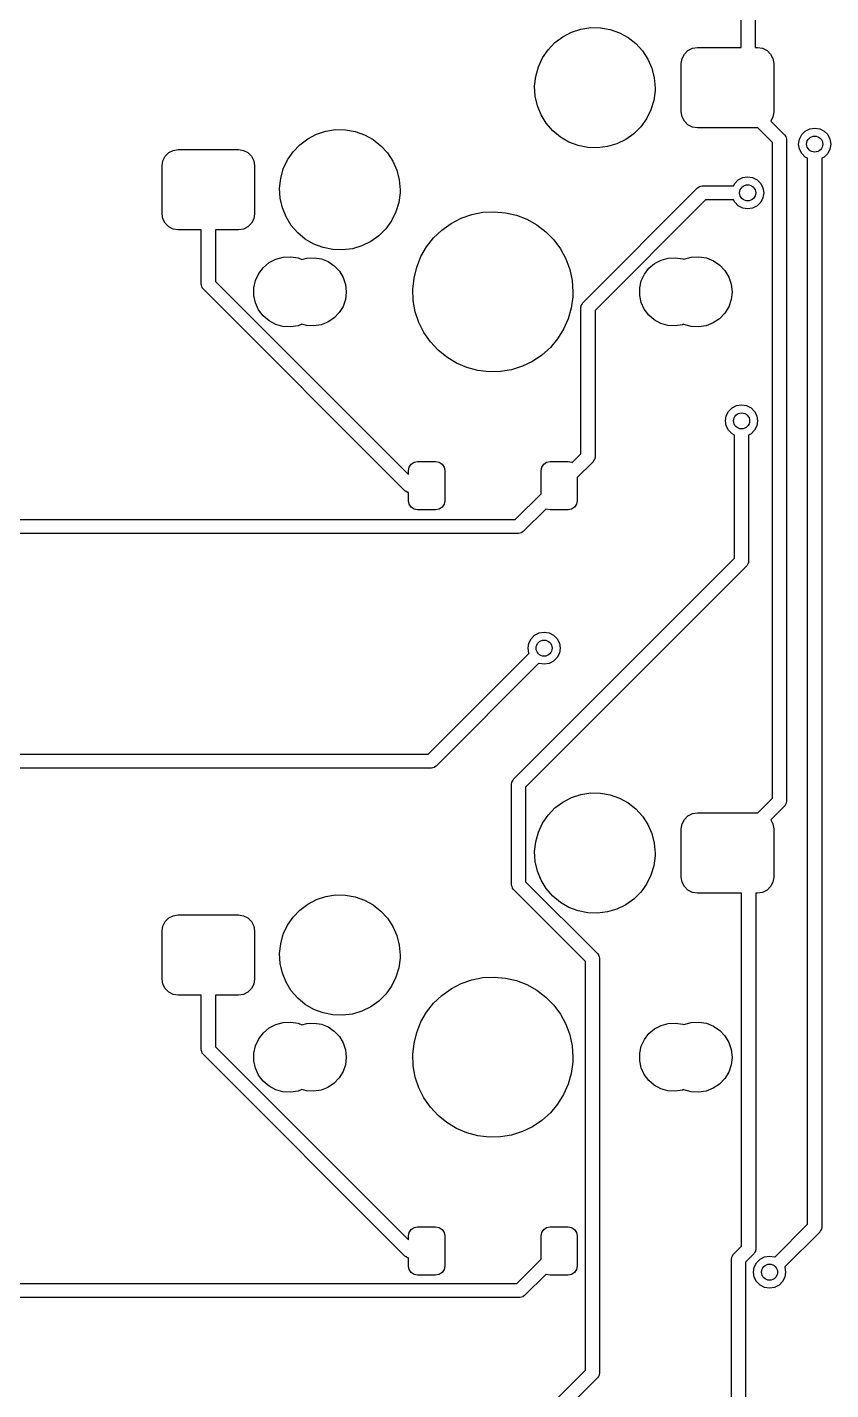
# Model space of a CAD drawing. Extents: x 50 to 376, y -141 to -43.
# Drawn here: x 160.62 to 180.62, y -102.77 to -68.85 of the extents above; entities that cross this region are included whole.
import ezdxf

# ---------------------------------------------------------------- set-up
doc = ezdxf.new("R2010")
doc.units = 0
doc.layers.add('BLACK', color=7, linetype='CONTINUOUS')

msp = doc.modelspace()

# ---------------------------------------------------------------- linework, layer by layer
at = {"layer": 'BLACK', "linetype": 'CONTINUOUS'}
for p, q in [((178.391, -69.358), (178.391, -52.308)), ((178.741, -52.308), (178.741, -69.358)), ((173.756, -69.2363), (173.953, -69.0887)), ((173.953, -69.0887), (174.171, -68.9752)), ((174.171, -68.9752), (174.404, -68.8988)), ((174.404, -68.8988), (174.647, -68.8617)), ((174.647, -68.8617), (174.893, -68.8647)), ((174.893, -68.8647), (175.135, -68.9078)), ((175.135, -68.9078), (175.367, -68.9898)), ((175.367, -68.9898), (175.582, -69.1086)), ((175.582, -69.1086), (175.775, -69.261)), ((173.448, -69.6171), (173.586, -69.414)), ((173.586, -69.414), (173.756, -69.2363)), ((175.775, -69.261), (175.94, -69.4428)), ((175.94, -69.4428), (176.074, -69.6492)), ((176.924, -69.6344), (176.98, -69.5229)), ((176.98, -69.5229), (177.069, -69.4344)), ((177.069, -69.4344), (177.18, -69.3776)), ((177.18, -69.3776), (177.304, -69.358)), ((177.304, -69.358), (178.391, -69.358)), ((178.741, -69.358), (178.804, -69.358)), ((178.804, -69.358), (178.928, -69.3776)), ((178.928, -69.3776), (179.039, -69.4344)), ((179.039, -69.4344), (179.128, -69.5229)), ((179.128, -69.5229), (179.184, -69.6344)), ((173.279, -70.0769), (173.344, -69.8401)), ((173.344, -69.8401), (173.448, -69.6171)), ((176.074, -69.6492), (176.172, -69.8746)), ((176.904, -69.758), (176.924, -69.6344)), ((176.904, -70.958), (176.904, -69.758)), ((179.184, -69.6344), (179.204, -69.758)), ((179.204, -69.758), (179.204, -70.958)), ((173.252, -70.3214), (173.279, -70.0769)), ((176.172, -69.8746), (176.232, -70.113)), ((176.232, -70.113), (176.252, -70.358)), ((173.267, -70.5668), (173.252, -70.3214)), ((176.25, -70.4313), (176.218, -70.675)), ((176.252, -70.358), (176.25, -70.4313)), ((173.321, -70.8066), (173.267, -70.5668)), ((173.413, -71.0343), (173.321, -70.8066)), ((176.218, -70.675), (176.147, -70.9102)), ((173.542, -71.2439), (173.413, -71.0343)), ((176.038, -71.1306), (175.894, -71.3302)), ((176.147, -70.9102), (176.038, -71.1306)), ((176.924, -71.0816), (176.904, -70.958)), ((176.98, -71.1931), (176.924, -71.0816)), ((177.069, -71.2816), (176.98, -71.1931)), ((179.184, -71.0816), (179.131, -71.1872)), ((179.131, -71.1872), (179.471, -71.528)), ((179.204, -70.958), (179.184, -71.0816)), ((167.603, -71.6287), (167.821, -71.5152)), ((167.821, -71.5152), (168.054, -71.4388)), ((168.054, -71.4388), (168.297, -71.4017)), ((168.297, -71.4017), (168.543, -71.4047)), ((168.543, -71.4047), (168.785, -71.4478)), ((168.785, -71.4478), (169.017, -71.5298)), ((169.017, -71.5298), (169.232, -71.6486)), ((173.703, -71.4297), (173.542, -71.2439)), ((173.892, -71.5867), (173.703, -71.4297)), ((175.72, -71.5037), (175.52, -71.6464)), ((175.894, -71.3302), (175.72, -71.5037)), ((177.18, -71.3384), (177.069, -71.2816)), ((177.304, -71.358), (177.18, -71.3384)), ((178.804, -71.358), (177.304, -71.358)), ((178.806, -71.3577), (178.804, -71.358)), ((179.173, -71.7242), (178.806, -71.3577)), ((179.471, -71.528), (179.498, -71.5626)), ((179.845, -71.6375), (179.901, -71.526)), ((179.901, -71.526), (179.99, -71.4375)), ((179.99, -71.4375), (180.101, -71.3807)), ((180.101, -71.3807), (180.225, -71.3611)), ((180.225, -71.3611), (180.349, -71.3807)), ((180.349, -71.3807), (180.46, -71.4375)), ((180.46, -71.4375), (180.549, -71.526)), ((180.549, -71.526), (180.605, -71.6375)), ((164.253, -71.9176), (164.377, -71.898)), ((164.377, -71.898), (165.877, -71.898)), ((165.877, -71.898), (166.001, -71.9176)), ((167.236, -71.954), (167.406, -71.7763)), ((167.406, -71.7763), (167.603, -71.6287)), ((169.232, -71.6486), (169.425, -71.801)), ((169.425, -71.801), (169.59, -71.9828)), ((174.104, -71.7107), (173.892, -71.5867)), ((174.334, -71.7984), (174.104, -71.7107)), ((174.574, -71.8474), (174.334, -71.7984)), ((174.82, -71.8565), (174.574, -71.8474)), ((175.064, -71.8252), (174.82, -71.8565)), ((175.299, -71.7546), (175.064, -71.8252)), ((175.52, -71.6464), (175.299, -71.7546)), ((179.173, -88.0418), (179.173, -71.7242)), ((179.498, -71.5626), (179.5, -71.5671)), ((179.5, -71.5671), (179.503, -71.5706)), ((179.503, -71.5706), (179.512, -71.6068)), ((179.512, -71.6068), (179.522, -71.6425)), ((179.522, -71.6425), (179.522, -71.6471)), ((179.522, -71.6471), (179.523, -71.6517)), ((179.523, -71.6517), (179.523, -88.1143)), ((179.825, -71.7611), (179.845, -71.6375)), ((179.845, -71.8847), (179.825, -71.7611)), ((179.901, -71.9962), (179.845, -71.8847)), ((180.605, -71.8847), (180.549, -71.9962)), ((180.605, -71.6375), (180.625, -71.7611)), ((180.625, -71.7611), (180.605, -71.8847)), ((163.977, -72.298), (163.997, -72.1744)), ((163.997, -72.1744), (164.053, -72.0629)), ((164.053, -72.0629), (164.142, -71.9744)), ((164.142, -71.9744), (164.253, -71.9176)), ((166.001, -71.9176), (166.112, -71.9744)), ((166.112, -71.9744), (166.201, -72.0629)), ((166.201, -72.0629), (166.257, -72.1744)), ((166.257, -72.1744), (166.277, -72.298)), ((166.994, -72.3801), (167.098, -72.1571)), ((167.098, -72.1571), (167.236, -71.954)), ((169.59, -71.9828), (169.724, -72.1892)), ((169.724, -72.1892), (169.822, -72.4146)), ((179.99, -72.0847), (179.901, -71.9962)), ((180.05, -72.1153), (179.99, -72.0847)), ((180.05, -98.646), (180.05, -72.1153)), ((180.46, -72.0847), (180.4, -72.1153)), ((180.4, -72.1153), (180.4, -98.7185)), ((180.549, -71.9962), (180.46, -72.0847)), ((163.977, -73.498), (163.977, -72.298)), ((166.277, -72.298), (166.277, -73.498)), ((166.929, -72.6169), (166.994, -72.3801)), ((169.822, -72.4146), (169.882, -72.653)), ((178.433, -72.5946), (178.556, -72.575)), ((178.556, -72.575), (178.68, -72.5946)), ((166.902, -72.8614), (166.929, -72.6169)), ((166.917, -73.1068), (166.902, -72.8614)), ((169.882, -72.653), (169.902, -72.898)), ((169.902, -72.898), (169.9, -72.9713)), ((174.458, -75.7052), (177.311, -72.8513)), ((177.311, -72.8513), (177.346, -72.8244)), ((177.346, -72.8244), (177.351, -72.823)), ((177.351, -72.823), (177.354, -72.8199)), ((177.354, -72.8199), (177.39, -72.811)), ((177.39, -72.811), (177.426, -72.8002)), ((177.426, -72.8002), (177.431, -72.8011)), ((177.431, -72.8011), (177.435, -72.8)), ((177.435, -72.8), (178.202, -72.8)), ((178.202, -72.8), (178.233, -72.7399)), ((178.233, -72.7399), (178.321, -72.6514)), ((178.321, -72.6514), (178.433, -72.5946)), ((178.68, -72.5946), (178.791, -72.6514)), ((178.791, -72.6514), (178.88, -72.7399)), ((178.88, -72.7399), (178.937, -72.8514)), ((178.937, -72.8514), (178.956, -72.975)), ((166.971, -73.3466), (166.917, -73.1068)), ((169.868, -73.215), (169.797, -73.4502)), ((169.9, -72.9713), (169.868, -73.215)), ((177.508, -73.15), (174.756, -75.9014)), ((178.202, -73.15), (177.508, -73.15)), ((178.233, -73.2101), (178.202, -73.15)), ((178.321, -73.2986), (178.233, -73.2101)), ((178.88, -73.2101), (178.791, -73.2986)), ((178.937, -73.0986), (178.88, -73.2101)), ((178.956, -72.975), (178.937, -73.0986)), ((163.997, -73.6216), (163.977, -73.498)), ((166.277, -73.498), (166.257, -73.6216)), ((167.063, -73.5743), (166.971, -73.3466)), ((167.192, -73.7839), (167.063, -73.5743)), ((169.797, -73.4502), (169.688, -73.6706)), ((171.42, -73.6081), (171.686, -73.5148)), ((171.686, -73.5148), (171.962, -73.4598)), ((171.962, -73.4598), (172.243, -73.4443)), ((172.243, -73.4443), (172.524, -73.4686)), ((172.524, -73.4686), (172.798, -73.5322)), ((172.798, -73.5322), (173.061, -73.6339)), ((178.433, -73.3554), (178.321, -73.2986)), ((178.556, -73.375), (178.433, -73.3554)), ((178.68, -73.3554), (178.556, -73.375)), ((178.791, -73.2986), (178.68, -73.3554)), ((164.053, -73.7331), (163.997, -73.6216)), ((164.142, -73.8216), (164.053, -73.7331)), ((164.253, -73.8784), (164.142, -73.8216)), ((164.377, -73.898), (164.253, -73.8784)), ((164.952, -73.898), (164.377, -73.898)), ((164.952, -75.2519), (164.952, -73.898)), ((165.877, -73.898), (165.302, -73.898)), ((165.302, -73.898), (165.302, -75.1794)), ((166.001, -73.8784), (165.877, -73.898)), ((166.112, -73.8216), (166.001, -73.8784)), ((166.201, -73.7331), (166.112, -73.8216)), ((166.257, -73.6216), (166.201, -73.7331)), ((167.353, -73.9697), (167.192, -73.7839)), ((169.544, -73.8702), (169.37, -74.0437)), ((169.688, -73.6706), (169.544, -73.8702)), ((170.737, -74.0961), (170.941, -73.9017)), ((170.941, -73.9017), (171.17, -73.7379)), ((171.17, -73.7379), (171.42, -73.6081)), ((173.061, -73.6339), (173.307, -73.7715)), ((173.307, -73.7715), (173.531, -73.9424)), ((167.542, -74.1267), (167.353, -73.9697)), ((167.754, -74.2507), (167.542, -74.1267)), ((167.984, -74.3384), (167.754, -74.2507)), ((169.17, -74.1864), (168.949, -74.2946)), ((169.37, -74.0437), (169.17, -74.1864)), ((170.563, -74.3173), (170.737, -74.0961)), ((173.531, -73.9424), (173.728, -74.1431)), ((173.728, -74.1431), (173.896, -74.3696)), ((166.81, -74.6244), (166.992, -74.5743)), ((166.992, -74.5743), (167.181, -74.5644)), ((167.181, -74.5644), (167.367, -74.5952)), ((167.367, -74.5952), (167.458, -74.6315)), ((167.458, -74.6315), (167.576, -74.5989)), ((167.576, -74.5989), (167.759, -74.5893)), ((167.759, -74.5893), (167.941, -74.6193)), ((168.224, -74.3874), (167.984, -74.3384)), ((168.47, -74.3965), (168.224, -74.3874)), ((168.714, -74.3652), (168.47, -74.3965)), ((168.949, -74.2946), (168.714, -74.3652)), ((170.316, -74.8219), (170.421, -74.5608)), ((170.421, -74.5608), (170.563, -74.3173)), ((173.896, -74.3696), (174.029, -74.6175)), ((176.399, -74.6477), (176.576, -74.5989)), ((176.576, -74.5989), (176.759, -74.5893)), ((176.759, -74.5893), (176.941, -74.6193)), ((176.97, -74.6244), (177.152, -74.5743)), ((177.152, -74.5743), (177.341, -74.5644)), ((177.341, -74.5644), (177.527, -74.5952)), ((177.527, -74.5952), (177.703, -74.6654)), ((166.384, -74.9847), (166.498, -74.8346)), ((166.498, -74.8346), (166.643, -74.7126)), ((166.643, -74.7126), (166.81, -74.6244)), ((167.941, -74.6193), (168.111, -74.6875)), ((168.111, -74.6875), (168.263, -74.7907)), ((168.263, -74.7907), (168.389, -74.9241)), ((168.389, -74.9241), (168.484, -75.0815)), ((170.248, -75.0952), (170.316, -74.8219)), ((174.029, -74.6175), (174.127, -74.8817)), ((174.127, -74.8817), (174.186, -75.1571)), ((175.985, -74.9977), (176.096, -74.8518)), ((176.096, -74.8518), (176.237, -74.7333)), ((176.237, -74.7333), (176.399, -74.6477)), ((176.941, -74.6193), (176.963, -74.6282)), ((176.963, -74.6282), (176.97, -74.6244)), ((177.703, -74.6654), (177.859, -74.7717)), ((177.859, -74.7717), (177.989, -74.909)), ((177.989, -74.909), (178.086, -75.071)), ((164.953, -75.2565), (164.952, -75.2519)), ((164.952, -75.2611), (164.953, -75.2565)), ((164.963, -75.2968), (164.952, -75.2611)), ((165.302, -75.1794), (170.112, -79.9894)), ((166.262, -75.3405), (166.304, -75.156)), ((166.304, -75.156), (166.384, -74.9847)), ((168.484, -75.0815), (168.542, -75.2555)), ((168.542, -75.2555), (168.562, -75.438)), ((170.219, -75.3754), (170.248, -75.0952)), ((174.186, -75.1571), (174.206, -75.438)), ((175.867, -75.3433), (175.907, -75.1641)), ((175.907, -75.1641), (175.985, -74.9977)), ((178.086, -75.071), (178.147, -75.2501)), ((178.147, -75.2501), (178.167, -75.438)), ((164.972, -75.333), (164.963, -75.2968)), ((164.975, -75.3365), (164.972, -75.333)), ((164.976, -75.341), (164.975, -75.3365)), ((165.003, -75.3756), (164.976, -75.341)), ((170.015, -80.3877), (165.003, -75.3756)), ((166.262, -75.5295), (166.262, -75.3405)), ((166.302, -75.7142), (166.262, -75.5295)), ((168.541, -75.6263), (168.481, -75.7999)), ((168.562, -75.4439), (168.541, -75.6263)), ((168.562, -75.438), (168.562, -75.4439)), ((170.23, -75.6568), (170.219, -75.3754)), ((174.202, -75.5632), (174.164, -75.8423)), ((174.206, -75.438), (174.202, -75.5632)), ((175.867, -75.5268), (175.867, -75.3433)), ((175.905, -75.7063), (175.867, -75.5268)), ((178.167, -75.4441), (178.145, -75.6319)), ((178.167, -75.438), (178.167, -75.4441)), ((166.38, -75.886), (166.302, -75.7142)), ((166.494, -76.037), (166.38, -75.886)), ((168.385, -75.9566), (168.258, -76.0891)), ((168.481, -75.7999), (168.385, -75.9566)), ((170.281, -75.9339), (170.23, -75.6568)), ((170.37, -76.201), (170.281, -75.9339)), ((174.164, -75.8423), (174.088, -76.1134)), ((174.406, -75.8289), (174.412, -75.7854)), ((174.406, -79.4722), (174.406, -75.8289)), ((174.412, -75.7854), (174.414, -75.7812)), ((174.414, -75.7766), (174.434, -75.7447)), ((174.414, -75.7812), (174.414, -75.7766)), ((174.434, -75.7447), (174.451, -75.7118)), ((174.451, -75.7118), (174.455, -75.7092)), ((174.455, -75.7092), (174.458, -75.7052)), ((174.756, -75.9014), (174.756, -79.5447)), ((175.982, -75.8732), (175.905, -75.7063)), ((176.092, -76.0199), (175.982, -75.8732)), ((178.084, -75.8106), (177.985, -75.9719)), ((178.145, -75.6319), (178.084, -75.8106)), ((166.638, -76.16), (166.494, -76.037)), ((166.804, -76.2493), (166.638, -76.16)), ((166.986, -76.3007), (166.804, -76.2493)), ((167.175, -76.312), (166.986, -76.3007)), ((167.361, -76.2824), (167.175, -76.312)), ((167.458, -76.2444), (167.361, -76.2824)), ((167.57, -76.2761), (167.458, -76.2444)), ((167.754, -76.287), (167.57, -76.2761)), ((167.935, -76.2583), (167.754, -76.287)), ((168.106, -76.1913), (167.935, -76.2583)), ((168.258, -76.0891), (168.106, -76.1913)), ((170.496, -76.453), (170.37, -76.201)), ((174.088, -76.1134), (173.974, -76.371)), ((176.232, -76.1393), (176.092, -76.0199)), ((176.394, -76.2261), (176.232, -76.1393)), ((176.57, -76.2761), (176.394, -76.2261)), ((176.754, -76.287), (176.57, -76.2761)), ((176.935, -76.2583), (176.754, -76.287)), ((176.961, -76.2478), (176.935, -76.2583)), ((176.964, -76.2493), (176.961, -76.2478)), ((177.146, -76.3007), (176.964, -76.2493)), ((177.335, -76.312), (177.146, -76.3007)), ((177.521, -76.2824), (177.335, -76.312)), ((177.697, -76.2134), (177.521, -76.2824)), ((177.854, -76.1083), (177.697, -76.2134)), ((177.985, -75.9719), (177.854, -76.1083)), ((170.656, -76.6847), (170.496, -76.453)), ((173.825, -76.61), (173.644, -76.8256)), ((173.974, -76.371), (173.825, -76.61)), ((170.847, -76.8915), (170.656, -76.6847)), ((171.065, -77.0693), (170.847, -76.8915)), ((173.644, -76.8256), (173.434, -77.0135)), ((171.307, -77.2146), (171.065, -77.0693)), ((171.566, -77.3244), (171.307, -77.2146)), ((171.838, -77.3966), (171.566, -77.3244)), ((172.946, -77.2919), (172.677, -77.3768)), ((173.2, -77.17), (172.946, -77.2919)), ((173.434, -77.0135), (173.2, -77.17)), ((172.118, -77.4297), (171.838, -77.3966)), ((172.4, -77.4231), (172.118, -77.4297)), ((172.677, -77.3768), (172.4, -77.4231)), ((178.081, -78.4158), (178.169, -78.3273)), ((178.169, -78.3273), (178.281, -78.2705)), ((178.281, -78.2705), (178.405, -78.2509)), ((178.405, -78.2509), (178.528, -78.2705)), ((178.528, -78.2705), (178.64, -78.3273)), ((178.64, -78.3273), (178.728, -78.4158)), ((178.005, -78.6509), (178.024, -78.5273)), ((178.024, -78.7745), (178.005, -78.6509)), ((178.024, -78.5273), (178.081, -78.4158)), ((178.728, -78.4158), (178.785, -78.5273)), ((178.785, -78.5273), (178.805, -78.6509)), ((178.805, -78.6509), (178.785, -78.7745)), ((178.081, -78.886), (178.024, -78.7745)), ((178.169, -78.9745), (178.081, -78.886)), ((178.23, -79.0051), (178.169, -78.9745)), ((178.23, -82.0719), (178.23, -79.0051)), ((178.64, -78.9745), (178.58, -79.0051)), ((178.58, -79.0051), (178.58, -82.1444)), ((178.728, -78.886), (178.64, -78.9745)), ((178.785, -78.7745), (178.728, -78.886)), ((170.178, -79.7299), (170.251, -79.6811)), ((170.251, -79.6811), (170.337, -79.664)), ((170.337, -79.664), (170.787, -79.664)), ((170.787, -79.664), (170.873, -79.6811)), ((170.873, -79.6811), (170.946, -79.7299)), ((173.478, -79.7299), (173.551, -79.6811)), ((173.551, -79.6811), (173.637, -79.664)), ((173.637, -79.664), (174.087, -79.664)), ((174.087, -79.664), (174.173, -79.6811)), ((174.173, -79.6811), (174.188, -79.6909)), ((174.188, -79.6909), (174.406, -79.4722)), ((174.705, -79.6684), (174.312, -80.0615)), ((174.707, -79.6644), (174.705, -79.6684)), ((174.711, -79.6618), (174.707, -79.6644)), ((174.729, -79.6289), (174.711, -79.6618)), ((174.748, -79.597), (174.729, -79.6289)), ((174.749, -79.5924), (174.748, -79.597)), ((174.751, -79.5882), (174.749, -79.5924)), ((174.756, -79.5447), (174.751, -79.5882)), ((170.112, -79.889), (170.129, -79.8029)), ((170.112, -79.9894), (170.112, -79.889)), ((170.129, -79.8029), (170.178, -79.7299)), ((170.946, -79.7299), (170.995, -79.8029)), ((170.995, -79.8029), (171.012, -79.889)), ((171.012, -79.889), (171.012, -80.639)), ((173.412, -79.889), (173.429, -79.8029)), ((173.412, -80.4665), (173.412, -79.889)), ((173.429, -79.8029), (173.478, -79.7299)), ((174.312, -80.0615), (174.312, -80.639)), ((170.019, -80.3902), (170.015, -80.3877)), ((170.022, -80.394), (170.019, -80.3902)), ((170.055, -80.4117), (170.022, -80.394)), ((170.087, -80.431), (170.055, -80.4117)), ((170.091, -80.4313), (170.087, -80.431)), ((170.096, -80.4335), (170.091, -80.4313)), ((170.112, -80.4356), (170.096, -80.4335)), ((170.112, -80.639), (170.112, -80.4356)), ((170.129, -80.7251), (170.112, -80.639)), ((171.012, -80.639), (170.995, -80.7251)), ((172.771, -81.1071), (173.412, -80.4665)), ((174.312, -80.639), (174.295, -80.7251)), ((170.178, -80.7981), (170.129, -80.7251)), ((170.251, -80.8469), (170.178, -80.7981)), ((170.337, -80.864), (170.251, -80.8469)), ((170.787, -80.864), (170.337, -80.864)), ((170.873, -80.8469), (170.787, -80.864)), ((170.946, -80.7981), (170.873, -80.8469)), ((170.995, -80.7251), (170.946, -80.7981)), ((173.536, -80.8371), (172.968, -81.4058)), ((173.551, -80.8469), (173.536, -80.8371)), ((173.637, -80.864), (173.551, -80.8469)), ((174.087, -80.864), (173.637, -80.864)), ((174.173, -80.8469), (174.087, -80.864)), ((174.246, -80.7981), (174.173, -80.8469)), ((174.295, -80.7251), (174.246, -80.7981)), ((159.899, -81.1071), (172.771, -81.1071)), ((172.844, -81.4571), (159.827, -81.4571)), ((172.848, -81.456), (172.844, -81.4571)), ((172.853, -81.4569), (172.848, -81.456)), ((172.889, -81.4461), (172.853, -81.4569)), ((172.925, -81.4372), (172.889, -81.4461)), ((172.928, -81.4341), (172.925, -81.4372)), ((172.933, -81.4327), (172.928, -81.4341)), ((172.968, -81.4058), (172.933, -81.4327)), ((172.729, -87.5726), (178.23, -82.0719)), ((178.528, -82.2681), (173.028, -87.7688)), ((178.531, -82.2641), (178.528, -82.2681)), ((178.535, -82.2615), (178.531, -82.2641)), ((178.552, -82.2286), (178.535, -82.2615)), ((178.572, -82.1967), (178.552, -82.2286)), ((178.574, -82.1879), (178.572, -82.1921)), ((178.572, -82.1921), (178.572, -82.1967)), ((178.58, -82.1444), (178.574, -82.1879)), ((173.106, -84.1842), (173.163, -84.0727)), ((173.163, -84.0727), (173.252, -83.9842)), ((173.252, -83.9842), (173.363, -83.9274)), ((173.363, -83.9274), (173.487, -83.9078)), ((173.487, -83.9078), (173.611, -83.9274)), ((173.611, -83.9274), (173.722, -83.9842)), ((173.722, -83.9842), (173.811, -84.0727)), ((173.811, -84.0727), (173.867, -84.1842)), ((170.6, -86.947), (173.11, -84.4376)), ((173.087, -84.3078), (173.106, -84.1842)), ((173.106, -84.4314), (173.087, -84.3078)), ((173.11, -84.4376), (173.106, -84.4314)), ((173.867, -84.4314), (173.811, -84.5429)), ((173.867, -84.1842), (173.887, -84.3078)), ((173.887, -84.3078), (173.867, -84.4314)), ((173.357, -84.6851), (170.796, -87.2457)), ((173.363, -84.6882), (173.357, -84.6851)), ((173.487, -84.7078), (173.363, -84.6882)), ((173.611, -84.6882), (173.487, -84.7078)), ((173.722, -84.6314), (173.611, -84.6882)), ((173.811, -84.5429), (173.722, -84.6314)), ((160.154, -86.947), (170.6, -86.947)), ((170.673, -87.297), (160.154, -87.297)), ((170.677, -87.2959), (170.673, -87.297)), ((170.682, -87.2968), (170.677, -87.2959)), ((170.718, -87.286), (170.682, -87.2968)), ((170.754, -87.2771), (170.718, -87.286)), ((170.757, -87.274), (170.754, -87.2771)), ((170.762, -87.2726), (170.757, -87.274)), ((170.796, -87.2457), (170.762, -87.2726)), ((172.678, -87.6963), (172.683, -87.6528)), ((172.678, -90.1953), (172.678, -87.6963)), ((172.683, -87.6528), (172.685, -87.6486)), ((172.685, -87.6486), (172.686, -87.644)), ((172.686, -87.644), (172.705, -87.6121)), ((172.705, -87.6121), (172.723, -87.5792)), ((172.723, -87.5792), (172.727, -87.5766)), ((172.727, -87.5766), (172.729, -87.5726)), ((173.028, -87.7688), (173.028, -90.1228)), ((173.756, -88.2863), (173.953, -88.1387)), ((173.953, -88.1387), (174.171, -88.0252)), ((174.171, -88.0252), (174.404, -87.9488)), ((174.404, -87.9488), (174.647, -87.9117)), ((174.647, -87.9117), (174.893, -87.9147)), ((174.893, -87.9147), (175.135, -87.9578)), ((175.135, -87.9578), (175.367, -88.0398)), ((175.367, -88.0398), (175.582, -88.1586)), ((175.582, -88.1586), (175.775, -88.311)), ((178.806, -88.4083), (179.173, -88.0418)), ((179.515, -88.1666), (179.495, -88.1985)), ((179.517, -88.1578), (179.515, -88.162)), ((179.515, -88.162), (179.515, -88.1666)), ((179.523, -88.1143), (179.517, -88.1578)), ((173.448, -88.6671), (173.586, -88.464)), ((173.586, -88.464), (173.756, -88.2863)), ((175.775, -88.311), (175.94, -88.4928)), ((175.94, -88.4928), (176.074, -88.6992)), ((176.98, -88.5729), (177.069, -88.4844)), ((177.069, -88.4844), (177.18, -88.4276)), ((177.18, -88.4276), (177.304, -88.408)), ((177.304, -88.408), (178.804, -88.408)), ((178.804, -88.408), (178.806, -88.4083)), ((179.471, -88.238), (179.131, -88.5788)), ((179.474, -88.234), (179.471, -88.238)), ((179.478, -88.2314), (179.474, -88.234)), ((179.495, -88.1985), (179.478, -88.2314)), ((173.344, -88.8901), (173.448, -88.6671)), ((176.074, -88.6992), (176.172, -88.9246)), ((176.904, -88.808), (176.924, -88.6844)), ((176.904, -90.008), (176.904, -88.808)), ((176.924, -88.6844), (176.98, -88.5729)), ((179.131, -88.5788), (179.184, -88.6844)), ((179.184, -88.6844), (179.204, -88.808)), ((179.204, -88.808), (179.204, -90.008)), ((173.252, -89.3714), (173.279, -89.1269)), ((173.279, -89.1269), (173.344, -88.8901)), ((176.172, -88.9246), (176.232, -89.163)), ((176.232, -89.163), (176.252, -89.408)), ((173.267, -89.6168), (173.252, -89.3714)), ((176.25, -89.4813), (176.218, -89.725)), ((176.252, -89.408), (176.25, -89.4813)), ((173.321, -89.8566), (173.267, -89.6168)), ((173.413, -90.0843), (173.321, -89.8566)), ((176.218, -89.725), (176.147, -89.9602)), ((172.679, -90.1999), (172.678, -90.1953)), ((172.678, -90.2045), (172.679, -90.1999)), ((172.689, -90.2402), (172.678, -90.2045)), ((173.028, -90.1228), (174.815, -91.9101)), ((173.542, -90.2939), (173.413, -90.0843)), ((176.038, -90.1806), (175.894, -90.3802)), ((176.147, -89.9602), (176.038, -90.1806)), ((176.924, -90.1316), (176.904, -90.008)), ((176.98, -90.2431), (176.924, -90.1316)), ((179.184, -90.1316), (179.128, -90.2431)), ((179.204, -90.008), (179.184, -90.1316)), ((167.821, -90.5652), (168.054, -90.4888)), ((168.054, -90.4888), (168.297, -90.4517)), ((168.297, -90.4517), (168.543, -90.4547)), ((168.543, -90.4547), (168.785, -90.4978)), ((168.785, -90.4978), (169.017, -90.5798)), ((172.698, -90.2764), (172.689, -90.2402)), ((172.701, -90.2799), (172.698, -90.2764)), ((172.702, -90.2844), (172.701, -90.2799)), ((172.729, -90.319), (172.702, -90.2844)), ((174.516, -92.1063), (172.729, -90.319)), ((173.703, -90.4797), (173.542, -90.2939)), ((173.892, -90.6367), (173.703, -90.4797)), ((175.894, -90.3802), (175.72, -90.5537)), ((177.069, -90.3316), (176.98, -90.2431)), ((177.18, -90.3884), (177.069, -90.3316)), ((177.304, -90.408), (177.18, -90.3884)), ((178.406, -90.408), (177.304, -90.408)), ((178.406, -99.1934), (178.406, -90.408)), ((178.804, -90.408), (178.756, -90.408)), ((178.756, -90.408), (178.756, -99.2659)), ((178.928, -90.3884), (178.804, -90.408)), ((179.039, -90.3316), (178.928, -90.3884)), ((179.128, -90.2431), (179.039, -90.3316)), ((167.236, -91.004), (167.406, -90.8263)), ((167.406, -90.8263), (167.603, -90.6787)), ((167.603, -90.6787), (167.821, -90.5652)), ((169.017, -90.5798), (169.232, -90.6986)), ((169.232, -90.6986), (169.425, -90.851)), ((169.425, -90.851), (169.59, -91.0328)), ((174.104, -90.7607), (173.892, -90.6367)), ((174.334, -90.8484), (174.104, -90.7607)), ((174.574, -90.8974), (174.334, -90.8484)), ((175.064, -90.8752), (174.82, -90.9065)), ((175.299, -90.8046), (175.064, -90.8752)), ((175.52, -90.6964), (175.299, -90.8046)), ((175.72, -90.5537), (175.52, -90.6964)), ((163.977, -91.348), (163.997, -91.2244)), ((163.997, -91.2244), (164.053, -91.1129)), ((164.053, -91.1129), (164.142, -91.0244)), ((164.142, -91.0244), (164.253, -90.9676)), ((164.253, -90.9676), (164.377, -90.948)), ((164.377, -90.948), (165.877, -90.948)), ((165.877, -90.948), (166.001, -90.9676)), ((166.001, -90.9676), (166.112, -91.0244)), ((166.112, -91.0244), (166.201, -91.1129)), ((166.201, -91.1129), (166.257, -91.2244)), ((166.257, -91.2244), (166.277, -91.348)), ((166.994, -91.4301), (167.098, -91.2071)), ((167.098, -91.2071), (167.236, -91.004)), ((169.59, -91.0328), (169.724, -91.2392)), ((174.82, -90.9065), (174.574, -90.8974)), ((163.977, -92.548), (163.977, -91.348)), ((166.277, -91.348), (166.277, -92.548)), ((166.929, -91.6669), (166.994, -91.4301)), ((169.724, -91.2392), (169.822, -91.4646)), ((169.822, -91.4646), (169.882, -91.703)), ((166.902, -91.9114), (166.929, -91.6669)), ((169.882, -91.703), (169.902, -91.948)), ((166.917, -92.1568), (166.902, -91.9114)), ((166.971, -92.3966), (166.917, -92.1568)), ((169.9, -92.0213), (169.868, -92.265)), ((169.902, -91.948), (169.9, -92.0213)), ((174.516, -102.277), (174.516, -92.1063)), ((174.815, -91.9101), (174.842, -91.9447)), ((174.842, -91.9447), (174.843, -91.9492)), ((174.843, -91.9492), (174.846, -91.9527)), ((174.846, -91.9527), (174.855, -91.9889)), ((174.855, -91.9889), (174.866, -92.0246)), ((174.866, -92.0246), (174.865, -92.0292)), ((174.865, -92.0292), (174.866, -92.0338)), ((174.866, -92.0338), (174.866, -102.35)), ((163.997, -92.6716), (163.977, -92.548)), ((166.277, -92.548), (166.257, -92.6716)), ((167.063, -92.6243), (166.971, -92.3966)), ((169.797, -92.5002), (169.688, -92.7206)), ((169.868, -92.265), (169.797, -92.5002)), ((171.42, -92.6581), (171.686, -92.5648)), ((171.686, -92.5648), (171.962, -92.5098)), ((171.962, -92.5098), (172.243, -92.4943)), ((172.243, -92.4943), (172.524, -92.5186)), ((172.524, -92.5186), (172.798, -92.5822)), ((172.798, -92.5822), (173.061, -92.6839)), ((164.053, -92.7831), (163.997, -92.6716)), ((164.142, -92.8716), (164.053, -92.7831)), ((164.253, -92.9284), (164.142, -92.8716)), ((166.112, -92.8716), (166.001, -92.9284)), ((166.201, -92.7831), (166.112, -92.8716)), ((166.257, -92.6716), (166.201, -92.7831)), ((167.192, -92.8339), (167.063, -92.6243)), ((167.353, -93.0197), (167.192, -92.8339)), ((169.544, -92.9202), (169.37, -93.0937)), ((169.688, -92.7206), (169.544, -92.9202)), ((170.941, -92.9517), (171.17, -92.7879)), ((171.17, -92.7879), (171.42, -92.6581)), ((173.061, -92.6839), (173.307, -92.8215)), ((173.307, -92.8215), (173.531, -92.9924)), ((164.377, -92.948), (164.253, -92.9284)), ((164.952, -92.948), (164.377, -92.948)), ((164.952, -94.3019), (164.952, -92.948)), ((165.877, -92.948), (165.302, -92.948)), ((165.302, -92.948), (165.302, -94.2294)), ((166.001, -92.9284), (165.877, -92.948)), ((167.542, -93.1767), (167.353, -93.0197)), ((167.754, -93.3007), (167.542, -93.1767)), ((169.17, -93.2364), (168.949, -93.3446)), ((169.37, -93.0937), (169.17, -93.2364)), ((170.563, -93.3673), (170.737, -93.1461)), ((170.737, -93.1461), (170.941, -92.9517)), ((173.531, -92.9924), (173.728, -93.1931)), ((173.728, -93.1931), (173.896, -93.4196)), ((167.984, -93.3884), (167.754, -93.3007)), ((168.224, -93.4374), (167.984, -93.3884)), ((168.47, -93.4465), (168.224, -93.4374)), ((168.714, -93.4152), (168.47, -93.4465)), ((168.949, -93.3446), (168.714, -93.4152)), ((170.421, -93.6108), (170.563, -93.3673)), ((173.896, -93.4196), (174.029, -93.6675)), ((166.384, -94.0347), (166.498, -93.8846)), ((166.498, -93.8846), (166.643, -93.7626)), ((166.643, -93.7626), (166.81, -93.6744)), ((166.81, -93.6744), (166.992, -93.6243)), ((166.992, -93.6243), (167.181, -93.6144)), ((167.181, -93.6144), (167.367, -93.6452)), ((167.367, -93.6452), (167.458, -93.6815)), ((167.458, -93.6815), (167.576, -93.6489)), ((167.576, -93.6489), (167.759, -93.6393)), ((167.759, -93.6393), (167.941, -93.6693)), ((167.941, -93.6693), (168.111, -93.7375)), ((168.111, -93.7375), (168.263, -93.8407)), ((168.263, -93.8407), (168.389, -93.9741)), ((170.248, -94.1452), (170.316, -93.8719)), ((170.316, -93.8719), (170.421, -93.6108)), ((174.029, -93.6675), (174.127, -93.9317)), ((174.127, -93.9317), (174.186, -94.2071)), ((175.985, -94.0477), (176.096, -93.9018)), ((176.096, -93.9018), (176.237, -93.7833)), ((176.237, -93.7833), (176.399, -93.6977)), ((176.399, -93.6977), (176.576, -93.6489)), ((176.576, -93.6489), (176.759, -93.6393)), ((176.759, -93.6393), (176.941, -93.6693)), ((176.941, -93.6693), (176.963, -93.6782)), ((176.963, -93.6782), (176.97, -93.6744)), ((176.97, -93.6744), (177.152, -93.6243)), ((177.152, -93.6243), (177.341, -93.6144)), ((177.341, -93.6144), (177.527, -93.6452)), ((177.527, -93.6452), (177.703, -93.7154)), ((177.703, -93.7154), (177.859, -93.8217)), ((177.859, -93.8217), (177.989, -93.959)), ((165.302, -94.2294), (170.112, -99.0394)), ((166.262, -94.3905), (166.304, -94.206)), ((166.304, -94.206), (166.384, -94.0347)), ((168.389, -93.9741), (168.484, -94.1315)), ((168.484, -94.1315), (168.542, -94.3055)), ((170.219, -94.4254), (170.248, -94.1452)), ((174.186, -94.2071), (174.206, -94.488)), ((175.867, -94.3933), (175.907, -94.2141)), ((175.907, -94.2141), (175.985, -94.0477)), ((177.989, -93.959), (178.086, -94.121)), ((178.086, -94.121), (178.147, -94.3001)), ((164.953, -94.3065), (164.952, -94.3019)), ((164.952, -94.3111), (164.953, -94.3065)), ((164.963, -94.3468), (164.952, -94.3111)), ((164.972, -94.383), (164.963, -94.3468)), ((164.975, -94.3865), (164.972, -94.383)), ((164.976, -94.391), (164.975, -94.3865)), ((165.003, -94.4256), (164.976, -94.391)), ((170.015, -99.4377), (165.003, -94.4256)), ((166.262, -94.5795), (166.262, -94.3905)), ((166.302, -94.7642), (166.262, -94.5795)), ((168.562, -94.4939), (168.541, -94.6763)), ((168.542, -94.3055), (168.562, -94.488)), ((168.562, -94.488), (168.562, -94.4939)), ((170.23, -94.7068), (170.219, -94.4254)), ((174.202, -94.6132), (174.164, -94.8923)), ((174.206, -94.488), (174.202, -94.6132)), ((175.867, -94.5768), (175.867, -94.3933)), ((175.905, -94.7563), (175.867, -94.5768)), ((178.167, -94.4941), (178.145, -94.6819)), ((178.147, -94.3001), (178.167, -94.488)), ((178.167, -94.488), (178.167, -94.4941)), ((166.38, -94.936), (166.302, -94.7642)), ((166.494, -95.087), (166.38, -94.936)), ((168.481, -94.8499), (168.385, -95.0066)), ((168.541, -94.6763), (168.481, -94.8499)), ((170.281, -94.9839), (170.23, -94.7068)), ((174.164, -94.8923), (174.088, -95.1634)), ((175.982, -94.9232), (175.905, -94.7563)), ((176.092, -95.0699), (175.982, -94.9232)), ((178.084, -94.8606), (177.985, -95.0219)), ((178.145, -94.6819), (178.084, -94.8606)), ((166.638, -95.21), (166.494, -95.087)), ((166.804, -95.2993), (166.638, -95.21)), ((166.986, -95.3507), (166.804, -95.2993)), ((167.458, -95.2944), (167.361, -95.3324)), ((167.57, -95.3261), (167.458, -95.2944)), ((168.106, -95.2413), (167.935, -95.3083)), ((168.258, -95.1391), (168.106, -95.2413)), ((168.385, -95.0066), (168.258, -95.1391)), ((170.37, -95.251), (170.281, -94.9839)), ((170.496, -95.503), (170.37, -95.251)), ((174.088, -95.1634), (173.974, -95.421)), ((176.232, -95.1893), (176.092, -95.0699)), ((176.394, -95.2761), (176.232, -95.1893)), ((176.57, -95.3261), (176.394, -95.2761)), ((176.961, -95.2978), (176.935, -95.3083)), ((176.964, -95.2993), (176.961, -95.2978)), ((177.146, -95.3507), (176.964, -95.2993)), ((177.697, -95.2634), (177.521, -95.3324)), ((177.854, -95.1583), (177.697, -95.2634)), ((177.985, -95.0219), (177.854, -95.1583)), ((167.175, -95.362), (166.986, -95.3507)), ((167.361, -95.3324), (167.175, -95.362)), ((167.754, -95.337), (167.57, -95.3261)), ((167.935, -95.3083), (167.754, -95.337)), ((170.656, -95.7347), (170.496, -95.503)), ((173.974, -95.421), (173.825, -95.66)), ((176.754, -95.337), (176.57, -95.3261)), ((176.935, -95.3083), (176.754, -95.337)), ((177.335, -95.362), (177.146, -95.3507)), ((177.521, -95.3324), (177.335, -95.362)), ((170.847, -95.9415), (170.656, -95.7347)), ((171.065, -96.1193), (170.847, -95.9415)), ((173.644, -95.8756), (173.434, -96.0635)), ((173.825, -95.66), (173.644, -95.8756)), ((171.307, -96.2646), (171.065, -96.1193)), ((171.566, -96.3744), (171.307, -96.2646)), ((173.2, -96.22), (172.946, -96.3419)), ((173.434, -96.0635), (173.2, -96.22)), ((171.838, -96.4466), (171.566, -96.3744)), ((172.118, -96.4797), (171.838, -96.4466)), ((172.4, -96.4731), (172.118, -96.4797)), ((172.677, -96.4268), (172.4, -96.4731)), ((172.946, -96.3419), (172.677, -96.4268)), ((179.232, -99.4637), (180.05, -98.646)), ((170.112, -98.939), (170.129, -98.8529)), ((170.112, -99.0394), (170.112, -98.939)), ((170.129, -98.8529), (170.178, -98.7799)), ((170.178, -98.7799), (170.251, -98.7311)), ((170.251, -98.7311), (170.337, -98.714)), ((170.337, -98.714), (170.787, -98.714)), ((170.787, -98.714), (170.873, -98.7311)), ((170.873, -98.7311), (170.946, -98.7799)), ((170.946, -98.7799), (170.995, -98.8529)), ((170.995, -98.8529), (171.012, -98.939)), ((171.012, -98.939), (171.012, -99.689)), ((173.412, -98.939), (173.429, -98.8529)), ((173.412, -99.5165), (173.412, -98.939)), ((173.429, -98.8529), (173.478, -98.7799)), ((173.478, -98.7799), (173.551, -98.7311)), ((173.551, -98.7311), (173.637, -98.714)), ((173.637, -98.714), (174.087, -98.714)), ((174.087, -98.714), (174.173, -98.7311)), ((174.173, -98.7311), (174.246, -98.7799)), ((174.246, -98.7799), (174.295, -98.8529)), ((174.295, -98.8529), (174.312, -98.939)), ((174.312, -98.939), (174.312, -99.689)), ((180.349, -98.8422), (179.48, -99.7112)), ((180.351, -98.8382), (180.349, -98.8422)), ((180.355, -98.8356), (180.351, -98.8382)), ((180.373, -98.8027), (180.355, -98.8356)), ((180.392, -98.7708), (180.373, -98.8027)), ((180.395, -98.762), (180.392, -98.7662)), ((180.392, -98.7662), (180.392, -98.7708)), ((180.4, -98.7185), (180.395, -98.762)), ((178.203, -99.3962), (178.406, -99.1934)), ((178.729, -99.3501), (178.711, -99.383)), ((178.748, -99.3182), (178.729, -99.3501)), ((178.751, -99.3094), (178.748, -99.3136)), ((178.748, -99.3136), (178.748, -99.3182)), ((178.756, -99.2659), (178.751, -99.3094)), ((170.019, -99.4402), (170.015, -99.4377)), ((170.022, -99.444), (170.019, -99.4402)), ((170.055, -99.4617), (170.022, -99.444)), ((170.087, -99.481), (170.055, -99.4617)), ((170.091, -99.4813), (170.087, -99.481)), ((170.096, -99.4835), (170.091, -99.4813)), ((170.112, -99.4856), (170.096, -99.4835)), ((170.112, -99.689), (170.112, -99.4856)), ((170.129, -99.7751), (170.112, -99.689)), ((171.012, -99.689), (170.995, -99.7751)), ((172.805, -100.123), (173.412, -99.5165)), ((174.312, -99.689), (174.295, -99.7751)), ((178.152, -99.5199), (178.158, -99.4764)), ((178.152, -107.458), (178.152, -99.5199)), ((178.158, -99.4764), (178.16, -99.4722)), ((178.16, -99.4676), (178.18, -99.4357)), ((178.16, -99.4722), (178.16, -99.4676)), ((178.18, -99.4357), (178.197, -99.4028)), ((178.197, -99.4028), (178.201, -99.4002)), ((178.201, -99.4002), (178.203, -99.3962)), ((178.705, -99.3896), (178.502, -99.5924)), ((178.502, -99.5924), (178.502, -107.458)), ((178.707, -99.3856), (178.705, -99.3896)), ((178.711, -99.383), (178.707, -99.3856)), ((178.722, -99.7174), (178.779, -99.6059)), ((178.779, -99.6059), (178.867, -99.5174)), ((178.867, -99.5174), (178.979, -99.4606)), ((178.979, -99.4606), (179.102, -99.441)), ((179.102, -99.441), (179.226, -99.4606)), ((179.226, -99.4606), (179.232, -99.4637)), ((170.178, -99.8481), (170.129, -99.7751)), ((170.251, -99.8969), (170.178, -99.8481)), ((170.337, -99.914), (170.251, -99.8969)), ((170.787, -99.914), (170.337, -99.914)), ((170.873, -99.8969), (170.787, -99.914)), ((170.946, -99.8481), (170.873, -99.8969)), ((170.995, -99.7751), (170.946, -99.8481)), ((173.536, -99.8871), (173.001, -100.422)), ((173.551, -99.8969), (173.536, -99.8871)), ((173.637, -99.914), (173.551, -99.8969)), ((174.087, -99.914), (173.637, -99.914)), ((174.173, -99.8969), (174.087, -99.914)), ((174.246, -99.8481), (174.173, -99.8969)), ((174.295, -99.7751), (174.246, -99.8481)), ((178.702, -99.841), (178.722, -99.7174)), ((178.722, -99.9646), (178.702, -99.841)), ((178.779, -100.076), (178.722, -99.9646)), ((179.483, -99.9646), (179.426, -100.076)), ((179.48, -99.7112), (179.483, -99.7174)), ((179.483, -99.7174), (179.502, -99.841)), ((179.502, -99.841), (179.483, -99.9646)), ((158.155, -100.123), (172.805, -100.123)), ((178.867, -100.165), (178.779, -100.076)), ((178.979, -100.221), (178.867, -100.165)), ((179.102, -100.241), (178.979, -100.221)), ((179.226, -100.221), (179.102, -100.241)), ((179.338, -100.165), (179.226, -100.221)), ((179.426, -100.076), (179.338, -100.165)), ((172.878, -100.473), (158.082, -100.473)), ((172.882, -100.472), (172.878, -100.473)), ((172.887, -100.473), (172.882, -100.472)), ((172.923, -100.462), (172.887, -100.473)), ((172.959, -100.453), (172.923, -100.462)), ((172.962, -100.45), (172.959, -100.453)), ((172.967, -100.449), (172.962, -100.45)), ((173.001, -100.422), (172.967, -100.449)), ((172.712, -104.081), (174.516, -102.277)), ((174.858, -102.402), (174.839, -102.434)), ((174.861, -102.393), (174.858, -102.397)), ((174.858, -102.397), (174.858, -102.402)), ((174.866, -102.35), (174.861, -102.393)), ((174.815, -102.473), (173.011, -104.277)), ((174.817, -102.469), (174.815, -102.473)), ((174.821, -102.467), (174.817, -102.469)), ((174.839, -102.434), (174.821, -102.467))]:
    msp.add_line(p, q, dxfattribs=at)
at = {"layer": 'BLACK'}
for centre in [(180.225, -71.7611), (178.556, -72.975), (178.405, -78.6509), (173.487, -84.3078), (179.102, -99.841)]:
    msp.add_circle(centre, 0.2, dxfattribs=at)

doc.saveas('drawing.dxf')
